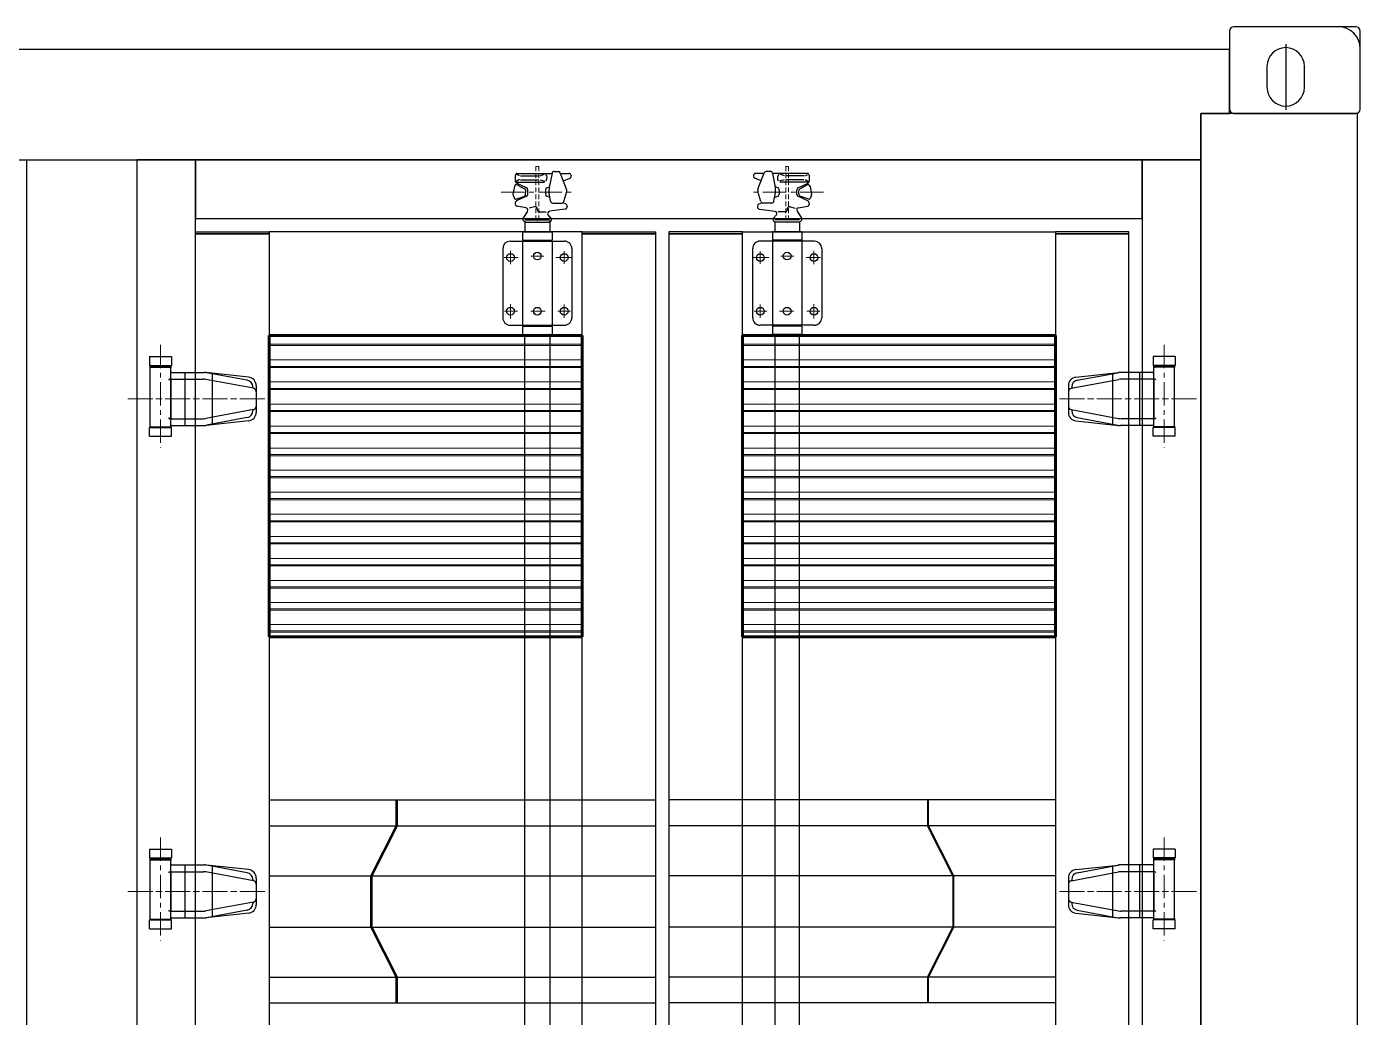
# Model space of a CAD drawing. Header units: millimetres. Extents: x 0 to 87554, y -20854 to 20404.
# Drawn here: x 39516 to 41331, y 16666 to 18014 of the extents above; entities that cross this region are included whole.
import ezdxf

# ---------------------------------------------------------------- set-up
doc = ezdxf.new("R2010")
doc.units = ezdxf.units.MM
doc.linetypes.add('CENTER', pattern=[50.8, 31.75, -6.35, 6.35, -6.35])
doc.linetypes.add('HIDDEN', pattern=[9.525, 6.35, -3.175])
doc.layers.get('0').update_dxf_attribs({"lineweight": 15})
for name, color, linetype, lineweight in [('AM_0', 7, 'Continuous', 30), ('AM_3', 6, 'HIDDEN', 15), ('AM_7', 4, 'CENTER', 15), ('THICK', 7, 'Continuous', 0), ('主体经', 7, 'Continuous', 60)]:
    doc.layers.add(name, color=color, linetype=linetype, lineweight=lineweight)

# ---------------------------------------------------------------- blocks, each defined once
blk = doc.blocks.new('gt55')
at = {"color": 87, "lineweight": -3}
for p, q in [((2078.7, 740.5), (1998.8, 740.5)), ((1998.8, 740.5), (1998.8, -1781.5)), ((2078.7, -1781.5), (2078.7, 740.5)), ((3366.7, 740.5), (2078.7, 740.5)), ((2078.7, 740.5), (2078.7, 660.5)), ((3446.7, 740.5), (3366.7, 740.5)), ((3366.7, 740.5), (3366.7, -1781.5)), ((3366.7, 660.5), (3366.7, 740.5)), ((3446.7, -1781.5), (3446.7, 740.5)), ((2078.7, 660.5), (3366.7, 660.5))]:
    blk.add_line(p, q, dxfattribs=at)
at = {"color": 87, "linetype": 'Continuous'}
for p, q in [((2178.8, 489.4), (2604.7, 489.4)), ((2178.8, 487.8), (2604.7, 487.8)), ((3248.7, 489.4), (2822.8, 489.4)), ((3248.7, 487.8), (2822.8, 487.8)), ((2604.7, 468.1), (2178.8, 468.1)), ((2178.8, 459.4), (2604.7, 459.4)), ((2178.8, 457.8), (2604.7, 457.8)), ((2822.8, 468.1), (3248.7, 468.1)), ((3248.7, 459.4), (2822.8, 459.4)), ((3248.7, 457.8), (2822.8, 457.8)), ((2604.7, 438.1), (2178.8, 438.1)), ((2822.8, 438.1), (3248.7, 438.1)), ((2178.8, 429.4), (2604.7, 429.4)), ((2178.8, 427.8), (2604.7, 427.8)), ((3248.7, 429.4), (2822.8, 429.4)), ((3248.7, 427.8), (2822.8, 427.8)), ((2604.7, 408.1), (2178.8, 408.1)), ((2178.8, 399.4), (2604.7, 399.4)), ((2822.8, 408.1), (3248.7, 408.1)), ((3248.7, 399.4), (2822.8, 399.4)), ((2178.8, 397.8), (2604.7, 397.8)), ((3248.7, 397.8), (2822.8, 397.8)), ((2604.7, 378.1), (2178.8, 378.1)), ((2178.8, 369.4), (2604.7, 369.4)), ((2178.8, 367.8), (2604.7, 367.8)), ((2822.8, 378.1), (3248.7, 378.1)), ((3248.7, 369.4), (2822.8, 369.4)), ((3248.7, 367.8), (2822.8, 367.8)), ((2604.7, 348.1), (2178.8, 348.1)), ((2822.8, 348.1), (3248.7, 348.1)), ((2178.8, 339.4), (2604.7, 339.4)), ((2178.8, 337.8), (2604.7, 337.8)), ((3248.7, 339.4), (2822.8, 339.4)), ((3248.7, 337.8), (2822.8, 337.8)), ((2604.7, 318.1), (2178.8, 318.1)), ((2178.8, 309.4), (2604.7, 309.4)), ((2822.8, 318.1), (3248.7, 318.1)), ((3248.7, 309.4), (2822.8, 309.4)), ((2178.8, 307.8), (2604.7, 307.8)), ((3248.7, 307.8), (2822.8, 307.8)), ((2604.7, 288.1), (2178.8, 288.1)), ((2178.8, 279.4), (2604.7, 279.4)), ((2178.8, 277.8), (2604.7, 277.8)), ((2822.8, 288.1), (3248.7, 288.1)), ((3248.7, 279.4), (2822.8, 279.4)), ((3248.7, 277.8), (2822.8, 277.8)), ((2604.7, 258.1), (2178.8, 258.1)), ((2822.8, 258.1), (3248.7, 258.1)), ((2178.8, 249.4), (2604.7, 249.4)), ((2178.8, 247.8), (2604.7, 247.8)), ((3248.7, 249.4), (2822.8, 249.4)), ((3248.7, 247.8), (2822.8, 247.8)), ((2604.7, 228.1), (2178.8, 228.1)), ((2178.8, 219.4), (2604.7, 219.4)), ((2178.8, 217.8), (2604.7, 217.8)), ((2822.8, 228.1), (3248.7, 228.1)), ((3248.7, 219.4), (2822.8, 219.4)), ((3248.7, 217.8), (2822.8, 217.8)), ((2604.7, 198.1), (2178.8, 198.1)), ((2178.8, 189.4), (2604.7, 189.4)), ((2178.8, 187.8), (2604.7, 187.8)), ((2822.8, 198.1), (3248.7, 198.1)), ((3248.7, 189.4), (2822.8, 189.4)), ((3248.7, 187.8), (2822.8, 187.8)), ((2604.7, 168.1), (2178.8, 168.1)), ((2822.8, 168.1), (3248.7, 168.1)), ((2178.8, 159.4), (2604.7, 159.4)), ((2178.8, 157.8), (2604.7, 157.8)), ((3248.7, 159.4), (2822.8, 159.4)), ((3248.7, 157.8), (2822.8, 157.8)), ((2604.7, 138.1), (2178.8, 138.1)), ((2178.8, 129.4), (2604.7, 129.4)), ((2178.8, 127.8), (2604.7, 127.8)), ((2822.8, 138.1), (3248.7, 138.1)), ((3248.7, 129.4), (2822.8, 129.4)), ((3248.7, 127.8), (2822.8, 127.8)), ((2604.7, 108.1), (2178.8, 108.1)), ((2178.8, 99.4), (2604.7, 99.4)), ((2178.8, 97.8), (2604.7, 97.8)), ((2822.8, 108.1), (3248.7, 108.1)), ((3248.7, 99.4), (2822.8, 99.4)), ((3248.7, 97.8), (2822.8, 97.8))]:
    blk.add_line(p, q, dxfattribs=at)
at = {"layer": 'AM_0', "color": 87}
for p, q in [((3485.7, 915.5), (3485.7, 809.5)), ((3657.7, 921.5), (3491.7, 921.5)), ((3663.7, 809.5), (3663.7, 915.5)), ((3562.2, 897.5), (3562.2, 808.5)), ((3536.7, 867.5), (3536.7, 839)), ((3587.7, 839), (3587.7, 867.5)), ((3491.7, 803.5), (3657.7, 803.5)), ((1848.8, 740.5), (1998.8, 740.5)), ((1848.8, -1781.5), (1848.8, 740.5)), ((1998.8, 740.5), (1998.8, -1781.5)), ((2513.7, 719), (2513.7, 711.4)), ((2519.4, 713.5), (2514.9, 710.7)), ((2529, 702.4), (2515.4, 708.7)), ((2519.6, 718.4), (2515.6, 720.5)), ((2515.8, 710.1), (2553.6, 710.1)), ((2516.2, 721.9), (2563.7, 721.9)), ((2520.9, 718.8), (2545.8, 718.8)), ((2520.9, 713.3), (2545.8, 713.3)), ((2547.5, 718.8), (2553.2, 720.7)), ((2547.7, 713.3), (2554.1, 711.2)), ((2563.7, 722.1), (2559.9, 702.6)), ((2566.7, 724.5), (2572.2, 724.5)), ((2583.6, 700.6), (2574.9, 722.6)), ((2575.2, 721.9), (2586.7, 721.9)), ((2579.3, 711.6), (2587.8, 715.2)), ((2589.7, 718.9), (2589.7, 717.9)), ((2837.8, 718.9), (2837.8, 717.9)), ((2848.2, 711.6), (2839.7, 715.2)), ((2852.3, 721.9), (2840.8, 721.9)), ((2843.9, 700.6), (2852.6, 722.6)), ((2860.8, 724.5), (2855.3, 724.5)), ((2863.8, 722.1), (2867.6, 702.6)), ((2911.3, 721.9), (2863.8, 721.9)), ((2879.8, 713.3), (2873.4, 711.2)), ((2911.7, 710.1), (2873.9, 710.1)), ((2880, 718.8), (2874.3, 720.7)), ((2906.6, 718.8), (2881.7, 718.8)), ((2906.6, 713.3), (2881.7, 713.3)), ((2898.5, 702.4), (2912.1, 708.7)), ((2907.9, 718.4), (2911.9, 720.5)), ((2908.1, 713.5), (2912.6, 710.7)), ((2913.8, 719), (2913.8, 711.4)), ((2512.7, 704), (2510.6, 693.8)), ((2510.7, 692.4), (2512.6, 687.6)), ((2514.5, 686.7), (2525.4, 690.6)), ((2529, 690.7), (2515.4, 684.4)), ((2517.1, 706), (2526.3, 700.9)), ((2527.8, 693.7), (2527.9, 698.4)), ((2530.7, 693.4), (2530.7, 699.6)), ((2554.7, 699.5), (2554.7, 693.6)), ((2556.6, 702.3), (2560.1, 703.8)), ((2560.9, 689), (2556.6, 690.8)), ((2561.8, 684), (2559.8, 695.4)), ((2579.8, 683.7), (2583.7, 697.4)), ((2847.7, 683.7), (2843.8, 697.4)), ((2865.7, 684), (2867.7, 695.4)), ((2866.6, 689), (2870.9, 690.8)), ((2870.9, 702.3), (2867.4, 703.8)), ((2872.8, 699.5), (2872.8, 693.6)), ((2896.8, 693.4), (2896.8, 699.6)), ((2898.5, 690.7), (2912.1, 684.4)), ((2899.7, 693.7), (2899.6, 698.4)), ((2910.4, 706), (2901.2, 700.9)), ((2913, 686.7), (2902.1, 690.6)), ((2914.8, 704), (2916.9, 693.8)), ((2916.8, 692.4), (2914.9, 687.6)), ((2513.7, 681.6), (2513.7, 680.1)), ((2528.2, 675.2), (2516.2, 677.1)), ((2539.9, 676.5), (2532.7, 674.5)), ((2543.7, 673.6), (2543.7, 672.5)), ((2581.6, 673.2), (2560.3, 670.3)), ((2564.7, 681.5), (2576.9, 681.5)), ((2582.3, 680.3), (2579.2, 681.6)), ((2584.2, 677.5), (2584.2, 676.2)), ((2843.3, 677.5), (2843.3, 676.2)), ((2845.2, 680.3), (2848.3, 681.6)), ((2845.9, 673.2), (2867.2, 670.3)), ((2862.8, 681.5), (2850.6, 681.5)), ((2883.8, 673.6), (2883.8, 672.5)), ((2887.6, 676.5), (2894.8, 674.5)), ((2899.3, 675.2), (2911.3, 677.1)), ((2913.8, 681.6), (2913.8, 680.1)), ((2530.3, 670.7), (2524.4, 661.1)), ((2527.7, 655.5), (2525.3, 657)), ((2526.7, 655.5), (2526.7, 642.2)), ((2526.7, 655.5), (2560.7, 655.5)), ((2527, 658.5), (2560.3, 658.5)), ((2546.7, 669.5), (2555.9, 669.5)), ((2562.2, 661.2), (2558.5, 665.3)), ((2561.5, 656.7), (2559.7, 655.5)), ((2560.7, 655.5), (2560.7, 642.2)), ((2865.3, 661.2), (2869, 665.3)), ((2866, 656.7), (2867.8, 655.5)), ((2866.8, 655.5), (2866.8, 642.2)), ((2900.8, 655.5), (2866.8, 655.5)), ((2900.5, 658.5), (2867.2, 658.5)), ((2880.8, 669.5), (2871.6, 669.5)), ((2897.2, 670.7), (2903.1, 661.1)), ((2899.8, 655.5), (2902.2, 657)), ((2900.7, 655.5), (2900.7, 642.2)), ((2078.7, 639.5), (2078.7, 642.5)), ((2078.7, 642.5), (2178.8, 642.5)), ((2178.8, 639.5), (2078.7, 639.5)), ((2078.7, -1679.5), (2078.7, 639.5)), ((2078.7, 639.5), (2178.8, 639.5)), ((2178.8, 642.5), (2178.8, 639.5)), ((2604.7, 642.5), (2178.8, 642.5)), ((2178.8, 642.5), (2178.8, 501.3)), ((2178.8, 639.5), (2178.8, -1679.5)), ((2523.7, 642.2), (2563.7, 642.2)), ((2523.7, 642.2), (2523.7, 631.2)), ((2563.7, 642.2), (2563.7, 631.2)), ((2604.7, 639.5), (2604.7, 642.5)), ((2604.7, 642.5), (2704.7, 642.5)), ((2604.7, 501.3), (2604.7, 642.5)), ((2604.7, 639.5), (2604.7, 642.5)), ((2604.7, 642.5), (2704.7, 642.5)), ((2704.7, 639.5), (2604.7, 639.5)), ((2604.7, -1679.5), (2604.7, 639.5)), ((2604.7, 639.5), (2704.7, 639.5)), ((2704.7, 639.5), (2604.7, 639.5)), ((2704.7, 642.5), (2704.7, 639.5)), ((2704.7, 642.5), (2704.7, 639.5)), ((2704.7, 639.5), (2704.7, -1679.5)), ((2822.8, 642.5), (2722.7, 642.5)), ((2722.7, 642.5), (2722.7, 639.5)), ((2822.8, 642.5), (2722.7, 642.5)), ((2722.7, 642.5), (2722.7, 639.5)), ((2722.7, 639.5), (2822.8, 639.5)), ((2822.8, 639.5), (2722.7, 639.5)), ((2722.7, 639.5), (2722.7, -1679.5)), ((2722.7, 639.5), (2822.8, 639.5)), ((2822.8, 639.5), (2822.8, 642.5)), ((2822.8, 642.5), (3248.7, 642.5)), ((2822.8, 501.3), (2822.8, 642.5)), ((2822.8, 639.5), (2822.8, 642.5)), ((2822.8, -1679.5), (2822.8, 639.5)), ((2903.7, 642.2), (2863.7, 642.2)), ((2863.7, 642.2), (2863.7, 631.2)), ((2903.7, 642.2), (2903.7, 631.2)), ((3348.7, 642.5), (3248.7, 642.5)), ((3248.7, 642.5), (3248.7, 639.5)), ((3248.7, 642.5), (3248.7, 501.3)), ((3248.7, 639.5), (3348.7, 639.5)), ((3348.7, 639.5), (3248.7, 639.5)), ((3248.7, 639.5), (3248.7, -1679.5)), ((3348.7, 639.5), (3348.7, 642.5)), ((3348.7, -1679.5), (3348.7, 639.5)), ((2496.8, 619.7), (2496.8, 525.4)), ((2506.7, 629.7), (2580.7, 629.7)), ((2523.7, 631.2), (2563.7, 631.2)), ((2523.7, 629.7), (2523.7, 515.4)), ((2526.7, 631.2), (2526.7, 629.7)), ((2560.7, 631.2), (2560.7, 629.7)), ((2563.7, 629.7), (2563.7, 515.4)), ((2590.7, 619.7), (2590.7, 525.4)), ((2836.7, 619.7), (2836.7, 525.4)), ((2920.8, 629.7), (2846.8, 629.7)), ((2903.7, 631.2), (2863.7, 631.2)), ((2863.7, 629.7), (2863.7, 515.4)), ((2866.8, 631.2), (2866.8, 629.7)), ((2900.7, 631.2), (2900.7, 629.7)), ((2903.7, 629.7), (2903.7, 515.4)), ((2930.7, 619.7), (2930.7, 525.4)), ((2506.7, 515.4), (2580.7, 515.4)), ((2523.7, 513.9), (2563.7, 513.9)), ((2523.7, 513.9), (2563.7, 513.9)), ((2523.7, 513.9), (2523.7, 502.9)), ((2526.7, 515.4), (2526.7, 513.9)), ((2560.7, 515.4), (2560.7, 513.9)), ((2563.7, 513.9), (2563.7, 502.9)), ((2920.8, 515.4), (2846.8, 515.4)), ((2903.7, 513.9), (2863.7, 513.9)), ((2903.7, 513.9), (2863.7, 513.9)), ((2863.7, 513.9), (2863.7, 502.9)), ((2866.8, 515.4), (2866.8, 513.9)), ((2900.7, 515.4), (2900.7, 513.9)), ((2903.7, 513.9), (2903.7, 502.9)), ((2178.8, 501.3), (2604.7, 501.3)), ((2178.8, 501.3), (2604.7, 501.3)), ((2523.7, 502.9), (2563.7, 502.9)), ((2526.7, 502.9), (2560.7, 502.9)), ((2526.7, -1535.2), (2526.7, 502.9)), ((2560.7, 502.9), (2560.7, -1535.2)), ((3248.7, 501.3), (2822.8, 501.3)), ((3248.7, 501.3), (2822.8, 501.3)), ((2903.7, 502.9), (2863.7, 502.9)), ((2900.7, 502.9), (2866.8, 502.9)), ((2866.8, 502.9), (2866.8, -1535.2)), ((2900.7, -1535.2), (2900.7, 502.9)), ((2015.8, 472.7), (2045.8, 472.7)), ((2015.8, 472.7), (2015.8, 460.7)), ((2045.8, 472.7), (2045.8, 460.7)), ((3411.7, 472.7), (3381.7, 472.7)), ((3381.7, 472.7), (3381.7, 460.7)), ((3411.7, 472.7), (3411.7, 460.7)), ((2015.8, 460.7), (2045.8, 460.7)), ((2015.8, 459.2), (2045.8, 459.2)), ((2015.8, 458.2), (2045.8, 458.2)), ((2016.8, 378.2), (2016.8, 457.2)), ((2044.8, 378.2), (2044.8, 457.2)), ((3411.7, 460.7), (3381.7, 460.7)), ((3411.7, 459.2), (3381.7, 459.2)), ((3411.7, 458.2), (3381.7, 458.2)), ((3382.7, 378.2), (3382.7, 457.2)), ((3410.7, 378.2), (3410.7, 457.2)), ((2043.4, 441.8), (2089.4, 441.8)), ((2044.8, 440.4), (2044.8, 389.6)), ((2046.2, 451), (2090.2, 451)), ((2064.2, 450.5), (2064.2, 379.4)), ((2157.4, 429.5), (2092.7, 441.5)), ((2150.8, 444.7), (2092.9, 450.9)), ((2149, 440.4), (2093.6, 450.7)), ((2101.1, 449.1), (2101.1, 381)), ((3270.1, 429.5), (3334.8, 441.5)), ((3276.7, 444.7), (3334.6, 450.9)), ((3278.5, 440.4), (3333.9, 450.7)), ((3326.4, 449.1), (3326.4, 381)), ((3381.3, 451), (3337.3, 451)), ((3384.1, 441.8), (3338.1, 441.8)), ((3363.3, 450.5), (3363.3, 379.4)), ((3382.7, 440.4), (3382.7, 389.6)), ((2156.5, 431.3), (2156.5, 429.6)), ((2161.1, 433.2), (2161.1, 396.8)), ((3266.4, 433.2), (3266.4, 396.8)), ((3271, 431.3), (3271, 429.6)), ((2157.4, 400.5), (2092.7, 388.5)), ((2156.5, 400.4), (2156.5, 398.7)), ((3270.1, 400.5), (3334.8, 388.5)), ((3271, 400.4), (3271, 398.7)), ((2043.4, 388.2), (2089.4, 388.2)), ((2150.8, 385.3), (2092.9, 379.1)), ((2149, 389.6), (2093.6, 379.3)), ((3276.7, 385.3), (3334.6, 379.1)), ((3278.5, 389.6), (3333.9, 379.3)), ((3384.1, 388.2), (3338.1, 388.2)), ((2015.8, 377.2), (2045.8, 377.2)), ((2015.8, 376.2), (2045.8, 376.2)), ((2015.8, 364.2), (2015.8, 376.2)), ((2015.8, 364.2), (2045.8, 364.2)), ((2045.8, 364.2), (2045.8, 376.2)), ((2046.2, 379), (2090.9, 379)), ((3381.3, 379), (3336.6, 379)), ((3411.7, 377.2), (3381.7, 377.2)), ((3411.7, 376.2), (3381.7, 376.2)), ((3381.7, 364.2), (3381.7, 376.2)), ((3411.7, 364.2), (3381.7, 364.2)), ((3411.7, 364.2), (3411.7, 376.2)), ((2178.8, -130.3), (2704.7, -130.3)), ((2351.5, -165.7), (2351.5, -130.7)), ((2351.5, -130.7), (2353, -130.7)), ((2353, -130.7), (2353, -166.1)), ((3248.7, -130.3), (2722.7, -130.3)), ((3076, -130.7), (3074.5, -130.7)), ((3074.5, -130.7), (3074.5, -166.1)), ((3076, -165.7), (3076, -130.7)), ((2178.8, -165.7), (2704.7, -165.7)), ((2317, -233.7), (2351.5, -165.7)), ((2353, -166.1), (2318.5, -234.1)), ((3248.7, -165.7), (2722.7, -165.7)), ((3074.5, -166.1), (3109, -234.1)), ((3110.5, -233.7), (3076, -165.7)), ((2015.8, -197.3), (2045.8, -197.3)), ((2015.8, -197.3), (2015.8, -209.3)), ((2045.8, -197.3), (2045.8, -209.3)), ((3411.7, -197.3), (3381.7, -197.3)), ((3381.7, -197.3), (3381.7, -209.3)), ((3411.7, -197.3), (3411.7, -209.3)), ((2015.8, -209.3), (2045.8, -209.3)), ((2015.8, -210.8), (2045.8, -210.8)), ((2015.8, -211.8), (2045.8, -211.8)), ((2016.8, -291.8), (2016.8, -212.8)), ((2044.8, -291.8), (2044.8, -212.8)), ((3411.7, -209.3), (3381.7, -209.3)), ((3411.7, -210.8), (3381.7, -210.8)), ((3411.7, -211.8), (3381.7, -211.8)), ((3382.7, -291.8), (3382.7, -212.8)), ((3410.7, -291.8), (3410.7, -212.8)), ((2043.4, -228.2), (2089.4, -228.2)), ((2044.8, -229.6), (2044.8, -280.4)), ((2046.2, -219), (2090.2, -219)), ((2064.2, -219.5), (2064.2, -290.6)), ((2157.4, -240.5), (2092.7, -228.5)), ((2150.8, -225.3), (2092.9, -219.1)), ((2149, -229.6), (2093.6, -219.3)), ((2101.1, -220.9), (2101.1, -289)), ((2178.8, -233.7), (2704.7, -233.7)), ((2317, -303.7), (2317, -233.7)), ((2318.5, -234.1), (2318.5, -303.3)), ((3248.7, -233.7), (2722.7, -233.7)), ((3109, -234.1), (3109, -303.3)), ((3110.5, -303.7), (3110.5, -233.7)), ((3270.1, -240.5), (3334.8, -228.5)), ((3276.7, -225.3), (3334.6, -219.1)), ((3278.5, -229.6), (3333.9, -219.3)), ((3326.4, -220.9), (3326.4, -289)), ((3381.3, -219), (3337.3, -219)), ((3384.1, -228.2), (3338.1, -228.2)), ((3363.3, -219.5), (3363.3, -290.6)), ((3382.7, -229.6), (3382.7, -280.4)), ((2156.5, -238.7), (2156.5, -240.4)), ((2161.1, -236.8), (2161.1, -273.2)), ((3266.4, -236.8), (3266.4, -273.2)), ((3271, -238.7), (3271, -240.4)), ((2157.4, -269.5), (2092.7, -281.5)), ((2156.5, -269.6), (2156.5, -271.3)), ((3270.1, -269.5), (3334.8, -281.5)), ((3271, -269.6), (3271, -271.3)), ((2043.4, -281.8), (2089.4, -281.8)), ((2150.8, -284.7), (2092.9, -290.9)), ((2149, -280.4), (2093.6, -290.7)), ((3276.7, -284.7), (3334.6, -290.9)), ((3278.5, -280.4), (3333.9, -290.7)), ((3384.1, -281.8), (3338.1, -281.8)), ((2015.8, -292.8), (2045.8, -292.8)), ((2015.8, -293.8), (2045.8, -293.8)), ((2015.8, -305.8), (2015.8, -293.8)), ((2015.8, -305.8), (2045.8, -305.8)), ((2045.8, -305.8), (2045.8, -293.8)), ((2046.2, -291), (2090.9, -291)), ((2178.8, -303.7), (2704.7, -303.7)), ((2351.5, -371.7), (2317, -303.7)), ((2318.5, -303.3), (2353, -371.3)), ((3248.7, -303.7), (2722.7, -303.7)), ((3109, -303.3), (3074.5, -371.3)), ((3076, -371.7), (3110.5, -303.7)), ((3381.3, -291), (3336.6, -291)), ((3411.7, -292.8), (3381.7, -292.8)), ((3411.7, -293.8), (3381.7, -293.8)), ((3381.7, -305.8), (3381.7, -293.8)), ((3411.7, -305.8), (3381.7, -305.8)), ((3411.7, -305.8), (3411.7, -293.8)), ((2178.8, -371.7), (2704.7, -371.7)), ((2351.5, -406.7), (2351.5, -371.7)), ((2353, -371.3), (2353, -406.7)), ((3248.7, -371.7), (2722.7, -371.7)), ((3074.5, -371.3), (3074.5, -406.7)), ((3076, -406.7), (3076, -371.7)), ((2178.8, -406.7), (2704.7, -406.7)), ((3248.7, -406.7), (2722.7, -406.7))]:
    blk.add_line(p, q, dxfattribs=at)
for centre in [(2507.2, 607.4), (2543.7, 609.4), (2580.3, 607.4), (2847.2, 607.4), (2883.7, 609.4), (2920.2, 607.4), (2507.2, 534.4), (2543.7, 534.4), (2580.3, 534.4), (2847.2, 534.4), (2883.7, 534.4), (2920.2, 534.4)]:
    blk.add_circle(centre, 5.25, dxfattribs=at)
for centre, radius, start, end in [((3491.7, 915.5), 6, 90, 180), ((3633.7, 891.5), 30, 0, 90), ((3657.7, 915.5), 6, 360, 90), ((3562.2, 867.5), 25.5, 0, 180), ((3562.2, 839), 25.5, 180, 0), ((3491.7, 809.5), 6, 180, 270), ((3657.7, 809.5), 6, 270, 360), ((2516.7, 719), 3, 98.9726, 180.0002), ((2516.7, 711.4), 3, 180.0001, 244.7988), ((2550.2, 715.8), 6.8, 325.6578, 42.1355), ((2566.7, 721.5), 3, 90.0001, 168.9065), ((2572.2, 721.5), 3, 21.4129, 90.0001), ((2586.7, 718.9), 3, 0, 90.0001), ((2586.7, 717.9), 3, 292.3635, 0), ((2840.8, 718.9), 3, 89.9999, 180), ((2840.8, 717.9), 3, 180, 247.6365), ((2855.3, 721.5), 3, 89.9999, 158.5871), ((2860.8, 721.5), 3, 11.0935, 89.9999), ((2877.3, 715.8), 6.8, 137.8645, 214.3422), ((2910.8, 719), 3, 359.9998, 81.0274), ((2910.8, 711.4), 3, 295.2012, 359.9999), ((2513, 693.3), 2.5, 168.449, 201.2823), ((2515.6, 703.4), 3, 61.6069, 168.4494), ((2524.5, 693.8), 3.3, 285.5192, 357.767), ((2524.9, 698.3), 3, 3.633, 61.6069), ((2527.7, 699.6), 3, 0, 64.7988), ((2527.7, 693.4), 3, 295.201, 0), ((2557.7, 699.5), 3, 112.3639, 180.0002), ((2557.7, 693.6), 3, 180.0001, 247.8644), ((2579.5, 698.8), 20, 168.9064, 189.7274), ((2578.9, 698.8), 5, 344.0545, 21.4131), ((2848.6, 698.8), 5, 158.5869, 195.9455), ((2848, 698.8), 20, 350.2726, 11.0936), ((2869.8, 699.5), 3, 359.9998, 67.6361), ((2869.8, 693.6), 3, 292.1356, 359.9999), ((2899.8, 699.6), 3, 115.2012, 180), ((2899.8, 693.4), 3, 180, 244.799), ((2902.6, 698.3), 3, 118.3931, 176.367), ((2903, 693.8), 3.3, 182.233, 254.4808), ((2911.9, 703.4), 3, 11.5506, 118.3931), ((2914.5, 693.3), 2.5, 338.7177, 11.551), ((2514, 688.2), 1.5, 201.2823, 289.6546), ((2516.7, 681.6), 3, 115.2013, 180.0002), ((2516.7, 680.1), 3, 180.0001, 261.0275), ((2527.8, 672.3), 3, 328.1136, 81.0274), ((2540.7, 673.6), 3, 0, 105.2552), ((2546.7, 672.5), 3, 180.0001, 269.9999), ((2564.7, 684.5), 3, 189.7276, 269.9999), ((2576.9, 684.5), 3, 269.9999, 344.0544), ((2581.2, 676.2), 3, 277.7217, 0), ((2581.2, 677.5), 3, 0, 67.8647), ((2846.3, 677.5), 3, 112.1353, 180), ((2846.3, 676.2), 3, 180, 262.2783), ((2850.6, 684.5), 3, 195.9456, 270.0001), ((2862.8, 684.5), 3, 270.0001, 350.2724), ((2880.8, 672.5), 3, 270.0001, 359.9999), ((2886.8, 673.6), 3, 74.7448, 180), ((2899.7, 672.3), 3, 98.9726, 211.8864), ((2910.8, 680.1), 3, 278.9725, 359.9999), ((2910.8, 681.6), 3, 359.9998, 64.7987), ((2913.5, 688.2), 1.5, 250.3454, 338.7177), ((2526.9, 659.5), 3, 148.1137, 238.8013), ((2560.7, 667.3), 3, 97.7219, 222.1418), ((2560, 659.2), 3, 301.1988, 42.1417), ((2867.5, 659.2), 3, 137.8583, 238.8012), ((2866.8, 667.3), 3, 317.8582, 82.2781), ((2900.6, 659.5), 3, 301.1987, 31.8863), ((2506.7, 619.7), 10, 90.0001, 179.9999), ((2580.7, 619.7), 10, 0, 90.0002), ((2846.8, 619.7), 10, 89.9998, 180), ((2920.8, 619.7), 10, 0.0001, 89.9999), ((2506.7, 525.4), 10, 179.9998, 270), ((2580.7, 525.4), 10, 269.9999, 0), ((2846.8, 525.4), 10, 180, 270.0001), ((2920.8, 525.4), 10, 270, 0.0002), ((2017.8, 457.2), 1, 90, 180), ((2043.8, 457.2), 1, 0, 90), ((3383.7, 457.2), 1, 90, 180), ((3409.7, 457.2), 1, 0, 90), ((2043.4, 440.4), 1.38, 90, 180), ((2046.2, 452.4), 1.38, 180, 270), ((2046.2, 440.4), 1.38, 90, 180), ((2089.4, 423.3), 18.5, 79.4792, 90), ((2090.2, 432.5), 18.5, 79.4792, 90), ((2090.9, 432.5), 18.5, 83.9115, 90), ((2147.3, 431.3), 9.23, 0, 79.4792), ((2149.6, 433.2), 11.5, 0, 83.9115), ((3277.9, 433.2), 11.5, 96.0885, 180), ((3280.2, 431.3), 9.23, 100.5208, 180), ((3337.3, 432.5), 18.5, 90, 100.5208), ((3336.6, 432.5), 18.5, 90, 96.0885), ((3338.1, 423.3), 18.5, 90, 100.5208), ((3381.3, 452.4), 1.38, 270, 0), ((3381.3, 440.4), 1.38, 0, 90), ((3384.1, 440.4), 1.38, 0, 90), ((2156.5, 424.9), 4.62, 0, 79.4792), ((3271, 424.9), 4.62, 100.5208, 180), ((2156.5, 405.1), 4.62, 280.5208, 0), ((3271, 405.1), 4.62, 180, 259.4792), ((2043.4, 389.6), 1.38, 180, 270), ((2046.2, 389.6), 1.38, 180, 270), ((2089.4, 406.7), 18.5, 270, 280.5208), ((2147.3, 398.7), 9.23, 280.5208, 0), ((2149.6, 396.8), 11.5, 276.0885, 0), ((3277.9, 396.8), 11.5, 180, 263.9115), ((3280.2, 398.7), 9.23, 180, 259.4792), ((3338.1, 406.7), 18.5, 259.4792, 270), ((3381.3, 389.6), 1.38, 270, 0), ((3384.1, 389.6), 1.38, 270, 0), ((2017.8, 378.2), 1, 180, 270), ((2043.8, 378.2), 1, 270, 0), ((2046.2, 377.6), 1.38, 90, 180), ((2090.2, 397.5), 18.5, 270, 280.5208), ((2090.9, 397.5), 18.5, 270, 276.0885), ((3337.3, 397.5), 18.5, 259.4792, 270), ((3336.6, 397.5), 18.5, 263.9115, 270), ((3381.3, 377.6), 1.38, 0, 90), ((3383.7, 378.2), 1, 180, 270), ((3409.7, 378.2), 1, 270, 0), ((2017.8, -212.8), 1, 90, 180), ((2043.8, -212.8), 1, 0, 90), ((2046.2, -217.6), 1.38, 180, 270), ((3381.3, -217.6), 1.38, 270, 0), ((3383.7, -212.8), 1, 90, 180), ((3409.7, -212.8), 1, 0, 90), ((2043.4, -229.6), 1.38, 90, 180), ((2046.2, -229.6), 1.38, 90, 180), ((2089.4, -246.7), 18.5, 79.4792, 90), ((2090.2, -237.5), 18.5, 79.4792, 90), ((2090.9, -237.5), 18.5, 83.9115, 90), ((2147.3, -238.7), 9.23, 0, 79.4792), ((2149.6, -236.8), 11.5, 0, 83.9115), ((3277.9, -236.8), 11.5, 96.0885, 180), ((3280.2, -238.7), 9.23, 100.5208, 180), ((3337.3, -237.5), 18.5, 90, 100.5208), ((3336.6, -237.5), 18.5, 90, 96.0885), ((3338.1, -246.7), 18.5, 90, 100.5208), ((3381.3, -229.6), 1.38, 0, 90), ((3384.1, -229.6), 1.38, 0, 90), ((2156.5, -245.1), 4.62, 0, 79.4792), ((3271, -245.1), 4.62, 100.5208, 180), ((2147.3, -271.3), 9.23, 280.5208, 0), ((2156.5, -264.9), 4.62, 280.5208, 0), ((3271, -264.9), 4.62, 180, 259.4792), ((3280.2, -271.3), 9.23, 180, 259.4792), ((2043.4, -280.4), 1.38, 180, 270), ((2046.2, -280.4), 1.38, 180, 270), ((2089.4, -263.3), 18.5, 270, 280.5208), ((2149.6, -273.2), 11.5, 276.0885, 0), ((3277.9, -273.2), 11.5, 180, 263.9115), ((3338.1, -263.3), 18.5, 259.4792, 270), ((3381.3, -280.4), 1.38, 270, 0), ((3384.1, -280.4), 1.38, 270, 0), ((2017.8, -291.8), 1, 180, 270), ((2043.8, -291.8), 1, 270, 0), ((2046.2, -292.4), 1.38, 90, 180), ((2090.2, -272.5), 18.5, 270, 280.5208), ((2090.9, -272.5), 18.5, 270, 276.0885), ((3337.3, -272.5), 18.5, 259.4792, 270), ((3336.6, -272.5), 18.5, 263.9115, 270), ((3381.3, -292.4), 1.38, 0, 90), ((3383.7, -291.8), 1, 180, 270), ((3409.7, -291.8), 1, 270, 0)]:
    blk.add_arc(centre, radius, start, end, dxfattribs=at)
for p in [(2543.7, 655.5), (2883.8, 655.5), (2560.7, 502.9), (2866.8, 502.9)]:
    blk.add_point(p, dxfattribs=at)
at = {"layer": 'AM_3', "color": 87}
for p, q in [((2541.7, 731.5), (2545.7, 731.5)), ((2541.7, 731.5), (2541.7, 656.8)), ((2545.7, 731.5), (2545.7, 656.4)), ((2885.7, 731.5), (2881.7, 731.5)), ((2881.7, 731.5), (2881.7, 656.4)), ((2885.7, 731.5), (2885.7, 656.8))]:
    blk.add_line(p, q, dxfattribs=at)
at = {"layer": 'AM_7', "color": 87}
for p, q in [((2494.5, 696.5), (2592.3, 696.5)), ((2933, 696.5), (2835.2, 696.5)), ((2498.5, 607.4), (2517.8, 607.4)), ((2507.2, 616.7), (2507.2, 598.3)), ((2534.8, 609.4), (2552.4, 609.4)), ((2568.7, 607.4), (2590.7, 607.4)), ((2580.3, 616), (2580.3, 598.7)), ((2858.8, 607.4), (2836.7, 607.4)), ((2847.2, 616), (2847.2, 598.7)), ((2892.7, 609.4), (2875.1, 609.4)), ((2929, 607.4), (2909.7, 607.4)), ((2920.2, 616.7), (2920.2, 598.3)), ((2499.1, 534.4), (2516.8, 534.4)), ((2507.2, 544), (2507.2, 524.7)), ((2534.8, 534.4), (2554.4, 534.4)), ((2571.4, 534.4), (2588.7, 534.4)), ((2580.3, 543.4), (2580.3, 525.4)), ((2856.1, 534.4), (2838.8, 534.4)), ((2847.2, 543.4), (2847.2, 525.4)), ((2892.7, 534.4), (2873.1, 534.4)), ((2928.4, 534.4), (2910.7, 534.4)), ((2920.2, 544), (2920.2, 524.7)), ((2030.8, 488.6), (2030.8, 348.4)), ((3396.7, 488.6), (3396.7, 348.4)), ((1986.6, 415), (2176, 415)), ((1988.9, 415), (2178.3, 415)), ((3438.6, 415), (3249.2, 415)), ((3440.9, 415), (3251.5, 415)), ((2030.8, -181.4), (2030.8, -321.6)), ((3396.7, -181.4), (3396.7, -321.6)), ((1986.6, -255), (2176, -255)), ((1988.9, -255), (2178.3, -255)), ((3438.6, -255), (3249.2, -255)), ((3440.9, -255), (3251.5, -255))]:
    blk.add_line(p, q, dxfattribs=at)
at = {"layer": 'THICK', "color": 87, "lineweight": -3}
for p, q in [((3485.7, 890.5), (-2216.3, 890.5)), ((3485.7, 803.5), (3485.7, 890.5)), ((3446.7, 740.5), (3446.7, 803.5)), ((3446.7, 803.5), (3485.7, 803.5)), ((3659.7, 803.5), (3446.7, 803.5)), ((3446.7, 803.5), (3446.7, -1856.5)), ((3659.7, -1856.5), (3659.7, 803.5)), ((-2240.3, 740.5), (3446.7, 740.5))]:
    blk.add_line(p, q, dxfattribs=at)
at = {"layer": '主体经', "color": 87}
for p, q in [((2604.7, 501.3), (2178.8, 501.3)), ((2178.8, 501.3), (2178.8, 91.3)), ((2604.7, 91.3), (2604.7, 501.3)), ((2822.8, 91.3), (2822.8, 501.3)), ((2822.8, 501.3), (3248.7, 501.3)), ((3248.7, 501.3), (3248.7, 91.3)), ((2178.8, 91.3), (2604.7, 91.3)), ((3248.7, 91.3), (2822.8, 91.3))]:
    blk.add_line(p, q, dxfattribs=at)

msp = doc.modelspace()

# ---------------------------------------------------------------- block references
at = {"lineweight": -3}
msp.add_blockref('gt55', (37667.071, 17092.548, 19235.731), dxfattribs=at)

doc.saveas('drawing.dxf')
